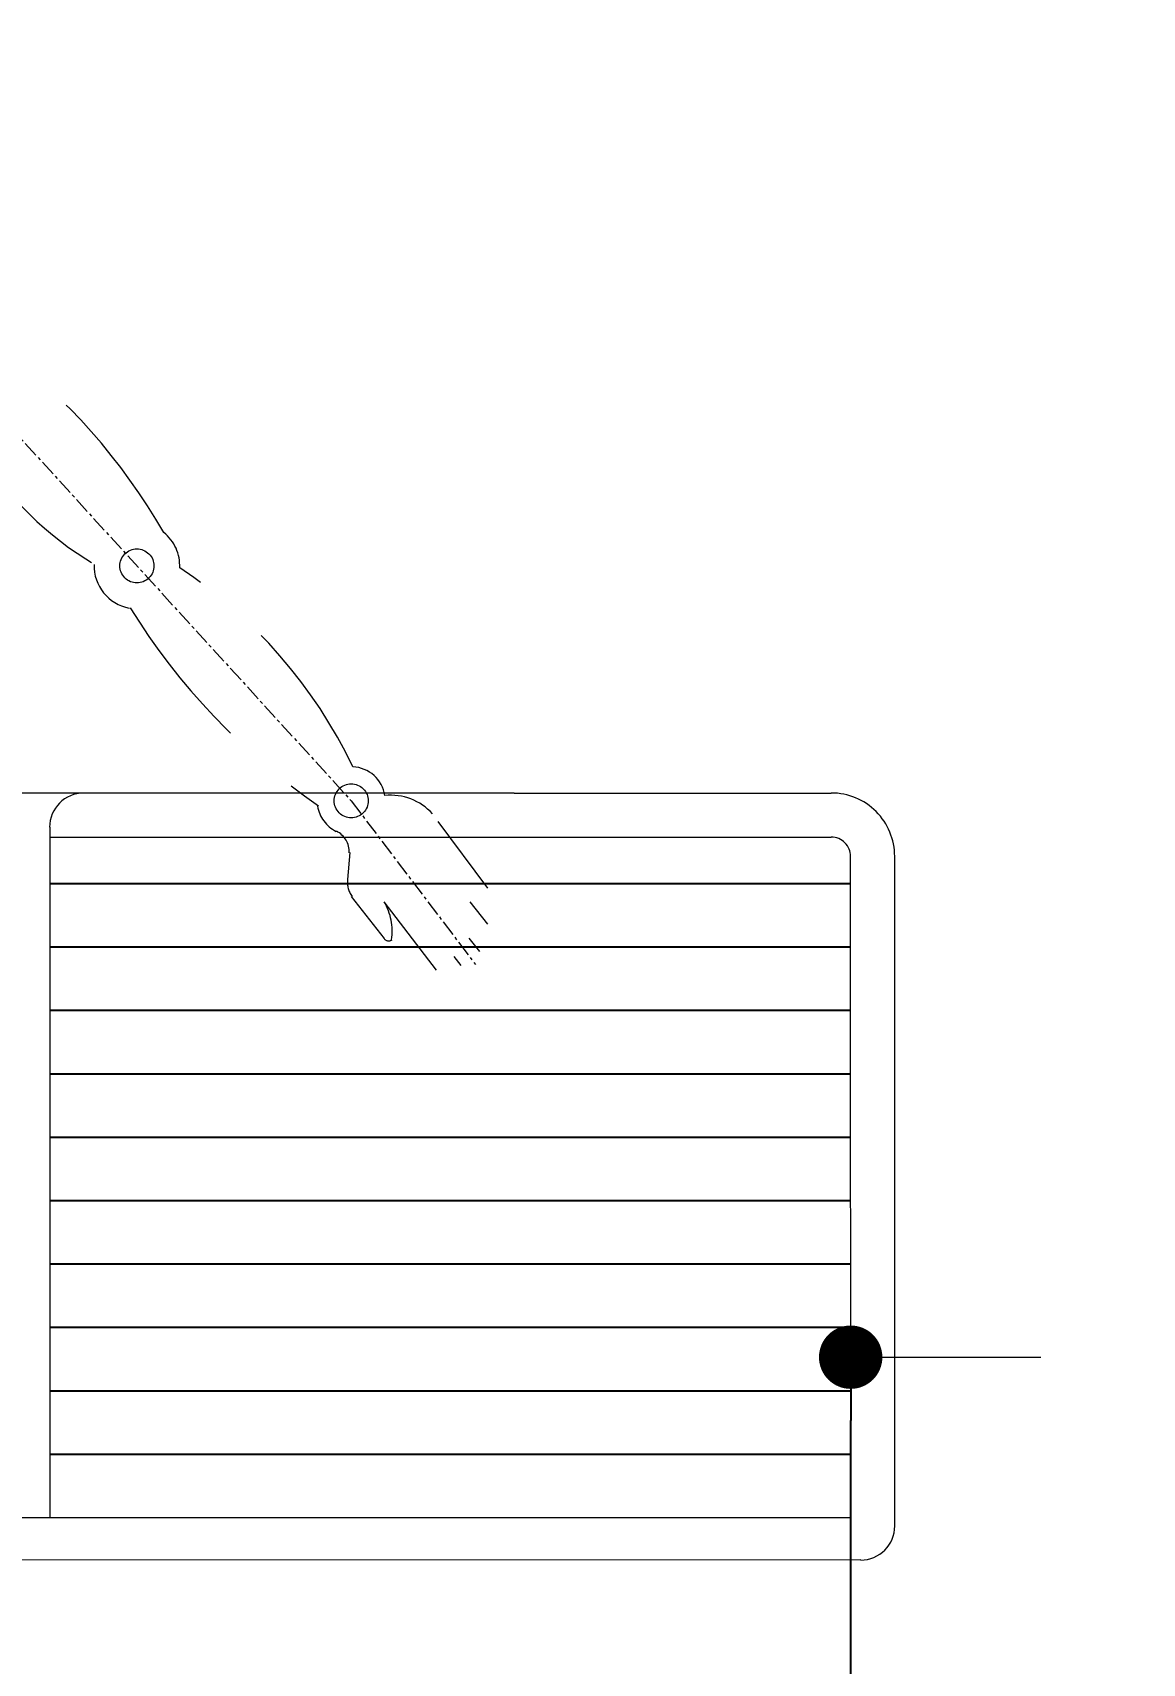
# Model space of a CAD drawing. Header units: centimetres. Extents: x 370416 to 395283, y 44791 to 69658.
# Drawn here: x 380683.3 to 380770.8, y 56752.6 to 56881.2 of the extents above; entities that cross this region are included whole.
import ezdxf

# ---------------------------------------------------------------- set-up
doc = ezdxf.new("R2010")
doc.units = ezdxf.units.CM
doc.header["$PDMODE"] = 2
doc.header["$PDSIZE"] = -10
doc.linetypes.add('CENTER', pattern=[2, 1.25, -0.25, 0.25, -0.25])
doc.linetypes.add('DASHED', pattern=[19.05, 12.7, -6.35])
doc.layers.add('AR-FURNITURE', color=251, linetype='Continuous')
doc.layers.add('dimension', color=7, linetype='Continuous')
doc.styles.add('TREE', font='arial.ttf')
doc.dimstyles.new('arc', dxfattribs={"dimtxt": 10, "dimasz": 5, "dimexe": 15, "dimexo": 2.5, "dimgap": 3, "dimtad": 1, "dimdec": 0, "dimzin": 0, "dimtxsty": 'TREE', "dimblk": 'DOT', "dimcen": 15, "dimdle": 0.5, "dimclrd": 256, "dimclre": 8, "dimclrt": 256, "dimadec": 0, "dimazin": 0, "dimtfac": 1, "dimtdec": 0, "dimtofl": 0, "dimtmove": 1, "dimatfit": 0, "dimldrblk": 'DOT', "dimfxl": 20, "dimfxlon": 1, "dimtolj": 1, "dimtzin": 0, "dimlwd": -1, "dimlwe": 0, "dimarcsym": 0})

# ---------------------------------------------------------------- blocks, each defined once
blk = doc.blocks.new('billing')
at = {"layer": 'AR-FURNITURE', "color": 9, "lineweight": 15, "true_color": 0xafd9aa}
for p, q in [((38747.81, 15112.06), (38747.81, 15287.11)), ((38751.17, 15285.32), (38751.16, 15112.85)), ((38808.3, 15139.37), (38808.3, 15225.27)), ((38805.61, 15176.01), (38751.17, 15176.02)), ((38804.82, 15176.01), (38804.82, 15114.37)), ((38808.3, 15139.37), (38808.3, 15114.37)), ((38747.81, 15112.85), (38803.3, 15112.85)), ((38750.49, 15109.37), (38803.3, 15109.37))]:
    blk.add_line(p, q, dxfattribs=at)
at = {"layer": 'AR-FURNITURE', "color": 8, "linetype": 'CENTER', "lineweight": 15}
for p, q in [((38844.75, 15186.02), (38807.69, 15152.23)), ((38844.75, 15186.02), (38807.69, 15152.23)), ((38807.69, 15152.23), (38794.79, 15142.44)), ((38807.69, 15152.23), (38794.79, 15142.44))]:
    blk.add_line(p, q, dxfattribs=at)
at = {"layer": 'AR-FURNITURE', "color": 9, "ltscale": 0.25, "true_color": 0xafd9aa}
for p, q in [((38756.17, 15176.02), (38756.16, 15112.85)), ((38761.17, 15176.02), (38761.16, 15112.85)), ((38766.17, 15176.02), (38766.16, 15112.85)), ((38771.17, 15176.02), (38771.16, 15112.85)), ((38776.17, 15176.02), (38776.16, 15112.85)), ((38781.17, 15176.02), (38781.16, 15112.85)), ((38786.17, 15176.02), (38786.16, 15112.85)), ((38791.17, 15176.02), (38791.16, 15112.85)), ((38796.17, 15176.01), (38796.16, 15112.85)), ((38801.17, 15176.01), (38801.16, 15112.85))]:
    blk.add_line(p, q, dxfattribs=at)
at = {"layer": 'AR-FURNITURE', "color": 8, "linetype": 'DASHED', "lineweight": 15}
for p, q in [((38800.14, 15152.23), (38796.82, 15149.64)), ((38800.14, 15152.23), (38796.82, 15149.64)), ((38803.61, 15152.35), (38801.48, 15152.52)), ((38803.61, 15152.35), (38801.48, 15152.52)), ((38799.72, 15149.65), (38794.34, 15145.53)), ((38799.72, 15149.65), (38794.34, 15145.53)), ((38806.05, 15145.4), (38800.81, 15141.48)), ((38806.05, 15145.4), (38800.81, 15141.48)), ((38795.42, 15144.13), (38794.71, 15143.59)), ((38795.42, 15144.13), (38794.71, 15143.59)), ((38796.86, 15142.96), (38795.8, 15142.11)), ((38796.86, 15142.96), (38795.8, 15142.11)), ((38799.73, 15142.88), (38797.96, 15141.48)), ((38799.73, 15142.88), (38797.96, 15141.48))]:
    blk.add_line(p, q, dxfattribs=at)
at = {"layer": 'AR-FURNITURE', "color": 9, "lineweight": 15, "true_color": 0xafd9aa}
for centre, radius, start, end in [((38805.61, 15173.33), 2.69, 359.9986, 89.9986), ((38803.3, 15114.37), 5, 270, 0), ((38803.3, 15114.37), 1.52, 270, 0), ((38750.49, 15112.06), 2.69, 179.9986, 269.9986)]:
    blk.add_arc(centre, radius, start, end, dxfattribs=at)
at = {"layer": 'AR-FURNITURE', "color": 8, "linetype": 'DASHED', "lineweight": 15}
for centre, major_axis, start_param, end_param in [((38849.02, 15159.09), (-18.62, 18.62), -0.240877, 0.252231), ((38849.02, 15159.09), (-18.62, 18.62), -0.240877, 0.252231), ((38804.28, 15209.6), (34.77, 34.77), 4.450207, 4.850097), ((38804.28, 15209.6), (34.77, 34.77), 4.450207, 4.850097), ((38826.22, 15169.13), (-2.39, 2.39), -0.817808, 0.603799), ((38826.22, 15169.13), (-2.39, 2.39), -0.817808, 0.603799), ((38826.22, 15169.13), (-0.95, 0.95), -0.000025, 6.28316), ((38826.22, 15169.13), (-0.95, 0.95), -0.000025, 6.28316), ((38850.63, 15124.88), (-37.24, 37.24), -0.231396, 0.18073), ((38850.63, 15124.88), (-37.24, 37.24), -0.231396, 0.18073), ((38826.22, 15169.13), (2.39, 2.39), 3.88088, 4.818366), ((38826.22, 15169.13), (2.39, 2.39), 3.88088, 4.818366), ((38793.29, 15187.58), (-27.85, 27.85), 2.804955, 3.339217), ((38793.29, 15187.58), (-27.85, 27.85), 2.804955, 3.339217), ((38807.69, 15152.23), (-1.9, 1.9), -0.631791, 0.327767), ((38807.69, 15152.23), (-1.9, 1.9), -0.631791, 0.327767), ((38803.68, 15154.19), (-1.27, 1.27), 2.310084, 3.469367), ((38803.68, 15154.19), (-1.27, 1.27), 2.310084, 3.469367), ((38807.69, 15152.23), (0.95, 0.95), 1.570771220878729, 7.853956528058315), ((38807.69, 15152.23), (0.95, 0.95), 1.570771220878729, 7.853956528058315), ((38801.24, 15150.74), (-1.27, 1.27), -0.920159, -0.134761), ((38801.24, 15150.74), (-1.27, 1.27), -0.920159, -0.134761), ((38807.69, 15152.23), (1.9, 1.9), 4.080563, 5.451677), ((38807.69, 15152.23), (1.9, 1.9), 4.080563, 5.451677), ((38797.09, 15149.28), (-0.317, 0.317), -0.134761, 1.436035), ((38797.09, 15149.28), (-0.317, 0.317), -0.134761, 1.436035), ((38797.41, 15153.51), (3.19, 3.19), 3.776051, 4.465665), ((38797.41, 15153.51), (3.19, 3.19), 3.776051, 4.465665), ((38803.65, 15149.14), (3.17, 3.17), 4.666278, 5.593572), ((38803.65, 15149.14), (3.17, 3.17), 4.666278, 5.593572)]:
    blk.add_ellipse(centre, major_axis=major_axis, ratio=1, start_param=start_param, end_param=end_param, dxfattribs=at)
blk = doc.blocks.new('_Dot')
at = {"color": 0, "linetype": 'ByBlock', "lineweight": -2}
blk.add_line((-0.5, 0), (-1, 0), dxfattribs=at)
at = {"color": 0, "linetype": 'ByBlock', "lineweight": -3, "const_width": 0.5}
blk.add_lwpolyline([(-0.25, 0, 1), (0.25, 0, 1)], format="xyb", close=True, dxfattribs=at)
blk = doc.blocks.new('*D325')
at = {"color": 8, "lineweight": 0, "transparency": 16777216}
for p, q in [((380747.8, 56776.71), (380762.8, 56776.71)), ((380747.8, 56626.68), (380732.8, 56626.68))]:
    blk.add_line(p, q, dxfattribs=at)
at = {"transparency": 16777216}
blk.add_line((380747.8, 56631.68), (380747.8, 56771.71), dxfattribs=at)
at = {"layer": 'Defpoints', "color": 0, "transparency": 16777216}
for p in [(380747.8, 56776.71), (380747.8, 56776.71), (380748.59, 56626.68)]:
    blk.add_point(p, dxfattribs=at)
at = {"transparency": 16777216, "xscale": 5, "yscale": 5, "zscale": 5}
for p, rotation in [((380747.8, 56776.71), 90), ((380747.8, 56626.68), 270)]:
    blk.add_blockref('_Dot', p, dxfattribs=dict(at, rotation=rotation))
at = {"transparency": 16777216, "insert": (380734.59, 56701.7), "char_height": 10, "attachment_point": 5, "rotation": 90, "style": 'TREE'}
blk.add_mtext('\\A1;{\\H2x;150}', dxfattribs=at)

msp = doc.modelspace()

# ---------------------------------------------------------------- linework, layer by layer
msp.add_circle((382849.73, 57224.74), 12433.5)

# ---------------------------------------------------------------- block references
at = {"layer": 'dimension', "lineweight": 18, "rotation": 90.00857356190895}
msp.add_blockref('billing', (395866.45, 18015.17), dxfattribs=at)
msp.add_blockref('billing', (395866.45, 18015.17), dxfattribs=at)
msp.add_blockref('billing', (395866.45, 18015.17), dxfattribs=at)
msp.add_blockref('billing', (395866.45, 18015.17), dxfattribs=at)
msp.add_blockref('billing', (395866.45, 18015.17), dxfattribs=at)
msp.add_blockref('billing', (395866.45, 18015.17), dxfattribs=at)
msp.add_blockref('billing', (395866.45, 18015.17), dxfattribs=at)
msp.add_blockref('billing', (395866.45, 18015.17), dxfattribs=at)
msp.add_blockref('billing', (395866.45, 18015.17), dxfattribs=at)
msp.add_blockref('billing', (395866.45, 18015.17), dxfattribs=at)
msp.add_blockref('billing', (395866.45, 18015.17), dxfattribs=at)
msp.add_blockref('billing', (395866.45, 18015.17), dxfattribs=at)

# ---------------------------------------------------------------- dimensions: what is measured, and where the dimension line sits
dim = msp.add_linear_dim(base=(380747.8, 56776.71), p1=(380748.59, 56626.68), p2=(380747.8, 56776.71), angle=90, text='{\\H2x;<>}', dimstyle='arc')
dim.commit()
dim.dimension.update_dxf_attribs({"geometry": '*D325', "text_midpoint": (380734.59, 56701.7)})

doc.saveas('drawing.dxf')
